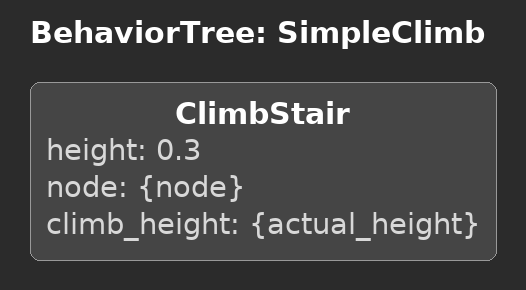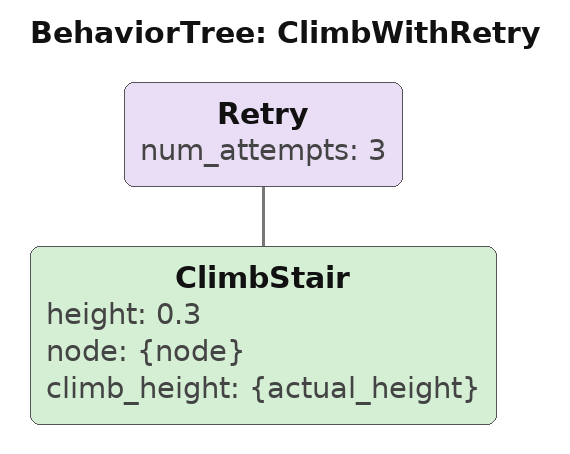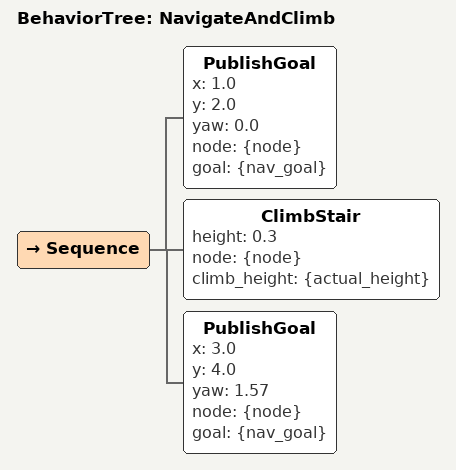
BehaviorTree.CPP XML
<?xml version="1.0"?>
<root BTCPP_format="4">

  <!-- Simple climb example -->
  <BehaviorTree ID="SimpleClimb">
    <ClimbStair height="0.3" node="{node}" climb_height="{actual_height}"/>
  </BehaviorTree>

  <!-- Climb with retry -->
  <BehaviorTree ID="ClimbWithRetry">
    <Retry num_attempts="3">
      <ClimbStair height="0.3" node="{node}" climb_height="{actual_height}"/>
    </Retry>
  </BehaviorTree>

  <!-- Navigate and climb sequence -->
  <BehaviorTree ID="NavigateAndClimb">
    <Sequence>
      <!-- Navigate to stair position -->
      <PublishGoal
        x="1.0" y="2.0" yaw="0.0"
        node="{node}"
        goal="{nav_goal}"/>

      <!-- Climb stairs -->
      <ClimbStair height="0.3" node="{node}" climb_height="{actual_height}"/>

      <!-- Continue navigation after climbing -->
      <PublishGoal
        x="3.0" y="4.0" yaw="1.57"
        node="{node}"
        goal="{nav_goal}"/>
    </Sequence>
  </BehaviorTree>

</root>
